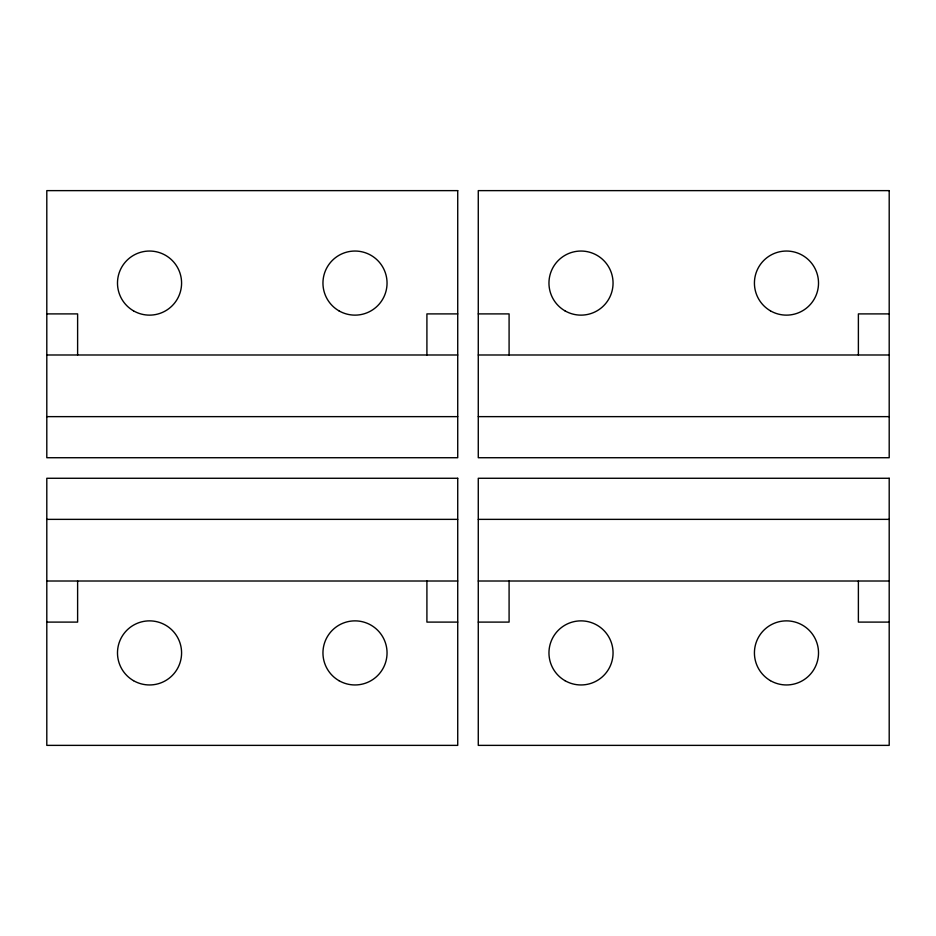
<?xml version="1.0" encoding="UTF-8"?>
<svg xmlns="http://www.w3.org/2000/svg" width="936" height="936" viewBox="0 0 936 936"><rect width="100%" height="100%" fill="white"/><g stroke="black" fill="none" stroke-linecap="round" stroke-linejoin="round"><path stroke-width="1.4" d="M46.8 313.899L77.618 313.899L77.618 354.99M457.727 313.899L426.91 313.899L426.91 354.99M478.273 313.899L509.09 313.899L509.09 354.99M889.2 313.899L858.382 313.899L858.382 354.99M46.8 354.99L457.727 354.99M478.273 354.99L889.2 354.99M46.8 416.637L457.727 416.637M478.273 416.637L889.2 416.637M46.8 519.363L457.727 519.363M478.273 519.363L889.2 519.363M46.8 581.01L457.727 581.01M478.273 581.01L889.2 581.01M46.8 622.101L77.618 622.101L77.618 581.01M457.727 622.101L426.91 622.101L426.91 581.01M478.273 622.101L509.09 622.101L509.09 581.01M889.2 622.101L858.382 622.101L858.382 581.01M457.727 190.628L46.8 190.628L46.8 457.727L457.727 457.727L457.727 190.628M889.2 190.628L478.273 190.628L478.273 457.727L889.2 457.727L889.2 190.628M457.727 478.273L46.8 478.273L46.8 745.372L457.727 745.372L457.727 478.273M889.2 478.273L478.273 478.273L478.273 745.372L889.2 745.372L889.2 478.273M338.972 310.846A32.058 32.058 0 0 0 387.048 283.081A32.058 32.058 0 0 0 338.972 255.329A32.058 32.058 0 0 0 338.972 310.846M133.509 310.846A32.058 32.058 0 0 0 181.584 283.081A32.058 32.058 0 0 0 133.509 255.329A32.058 32.058 0 0 0 133.509 310.846M133.509 680.671A32.058 32.058 0 0 0 181.584 652.918A32.058 32.058 0 0 0 133.509 625.154A32.058 32.058 0 0 0 133.509 680.671M338.972 680.671A32.058 32.058 0 0 0 387.048 652.918A32.058 32.058 0 0 0 338.972 625.154A32.058 32.058 0 0 0 338.972 680.671M564.981 680.671A32.058 32.058 0 0 0 613.057 652.918A32.058 32.058 0 0 0 564.981 625.154A32.058 32.058 0 0 0 564.981 680.671M770.445 680.671A32.058 32.058 0 0 0 818.52 652.918A32.058 32.058 0 0 0 770.445 625.154A32.058 32.058 0 0 0 770.445 680.671M770.445 310.846A32.058 32.058 0 0 0 818.52 283.081A32.058 32.058 0 0 0 770.445 255.329A32.058 32.058 0 0 0 770.445 310.846M564.981 310.846A32.058 32.058 0 0 0 613.057 283.081A32.058 32.058 0 0 0 564.981 255.329A32.058 32.058 0 0 0 564.981 310.846"/></g></svg>
